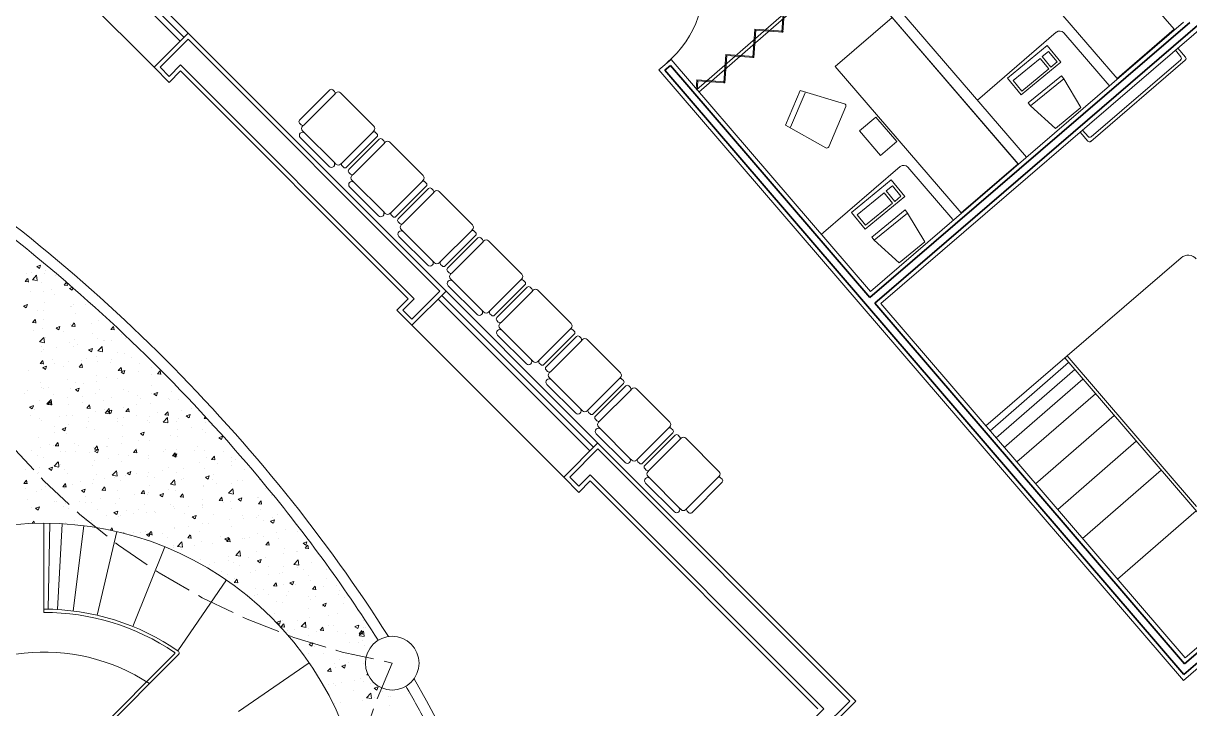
# Model space of a CAD drawing. Header units: millimetres. Extents: x 204 to 540, y 123 to 306.
# Drawn here: x 214.26 to 225.13, y 155.16 to 161.54 of the extents above; entities that cross this region are included whole.
import ezdxf

# ---------------------------------------------------------------- set-up
doc = ezdxf.new("R2010")
doc.units = ezdxf.units.MM
doc.header["$LTSCALE"] = 0.03
doc.linetypes.add('ACAD_ISO02W100', pattern=[15, 12, -3])
for name, color, linetype, lineweight in [('Banquetas', 253, 'Continuous', 0), ('butacas', 33, 'Continuous', 0), ('Detalles de pisos', 40, 'Continuous', 0), ('lockers', 253, 'Continuous', 0), ('Muebles', 200, 'Continuous', 0), ('mueblesmadera', 42, 'Continuous', 0), ('Muro carga', 150, 'Continuous', 35), ('Muros', 254, 'Continuous', 0), ('Proyeccion Trabes', 7, 'ACAD_ISO02W100', 0), ('Puertas', 22, 'Continuous', 0), ('Ventanas', 121, 'Continuous', 0), ('Áreas verdes', 72, 'Continuous', 0)]:
    doc.layers.add(name, color=color, linetype=linetype, lineweight=lineweight)

# ---------------------------------------------------------------- blocks, each defined once
blk = doc.blocks.new('A$C45897303')
for p, q in [((0.022, 0.445), (0.45, 0.398)), ((0, 0.02), (0, 0.425)), ((0.4, 0.048), (0.4, 0.398)), ((0.45, 0.048), (0.45, 0.398)), ((0.022, 0), (0.45, 0.048))]:
    blk.add_line(p, q)
for centre, start, end in [((0.02, 0.425), 83.6598, 180), ((0.02, 0.02), 180, 276.3402)]:
    blk.add_arc(centre, 0.02, start, end)
blk = doc.blocks.new('A$C43936B37')
at = {"layer": 'butacas'}
for p, q in [((0.09, 0.56), (0.53, 0.56)), ((0.74, 0.56), (1.18, 0.56)), ((1.39, 0.56), (1.83, 0.56)), ((2.04, 0.56), (2.48, 0.56)), ((2.69, 0.56), (3.13, 0.56)), ((3.34, 0.56), (3.78, 0.56)), ((3.99, 0.56), (4.43, 0.56)), ((4.64, 0.56), (5.08, 0.56)), ((0, 0.11), (0, 0.51)), ((0.02, 0.53), (0.04, 0.53)), ((0.06, 0.51), (0.06, 0.53)), ((0.06, 0.11), (0.06, 0.51)), ((0.56, 0.51), (0.56, 0.53)), ((0.56, 0.51), (0.56, 0.11)), ((0.58, 0.53), (0.6, 0.53)), ((0.62, 0.51), (0.62, 0.11)), ((0.65, 0.11), (0.65, 0.51)), ((0.67, 0.53), (0.69, 0.53)), ((0.71, 0.51), (0.71, 0.53)), ((0.71, 0.11), (0.71, 0.51)), ((1.21, 0.51), (1.21, 0.53)), ((1.21, 0.51), (1.21, 0.11)), ((1.23, 0.53), (1.25, 0.53)), ((1.27, 0.51), (1.27, 0.11)), ((1.3, 0.11), (1.3, 0.51)), ((1.32, 0.53), (1.34, 0.53)), ((1.36, 0.51), (1.36, 0.53)), ((1.36, 0.11), (1.36, 0.51)), ((1.86, 0.51), (1.86, 0.53)), ((1.86, 0.51), (1.86, 0.11)), ((1.88, 0.53), (1.9, 0.53)), ((1.92, 0.51), (1.92, 0.11)), ((1.95, 0.11), (1.95, 0.51)), ((1.97, 0.53), (1.99, 0.53)), ((2.01, 0.51), (2.01, 0.53)), ((2.01, 0.11), (2.01, 0.51)), ((2.51, 0.51), (2.51, 0.53)), ((2.51, 0.51), (2.51, 0.11)), ((2.53, 0.53), (2.55, 0.53)), ((2.57, 0.51), (2.57, 0.11)), ((2.6, 0.11), (2.6, 0.51)), ((2.62, 0.53), (2.64, 0.53)), ((2.66, 0.51), (2.66, 0.53)), ((2.66, 0.11), (2.66, 0.51)), ((3.16, 0.51), (3.16, 0.53)), ((3.16, 0.51), (3.16, 0.11)), ((3.18, 0.53), (3.2, 0.53)), ((3.22, 0.51), (3.22, 0.11)), ((3.25, 0.11), (3.25, 0.51)), ((3.27, 0.53), (3.29, 0.53)), ((3.31, 0.51), (3.31, 0.53)), ((3.31, 0.11), (3.31, 0.51)), ((3.81, 0.51), (3.81, 0.53)), ((3.81, 0.51), (3.81, 0.11)), ((3.83, 0.53), (3.85, 0.53)), ((3.87, 0.51), (3.87, 0.11)), ((3.9, 0.11), (3.9, 0.51)), ((3.92, 0.53), (3.94, 0.53)), ((3.96, 0.51), (3.96, 0.53)), ((3.96, 0.11), (3.96, 0.51)), ((4.46, 0.51), (4.46, 0.53)), ((4.46, 0.51), (4.46, 0.11)), ((4.48, 0.53), (4.5, 0.53)), ((4.52, 0.51), (4.52, 0.11)), ((4.55, 0.11), (4.55, 0.51)), ((4.57, 0.53), (4.59, 0.53)), ((4.61, 0.51), (4.61, 0.53)), ((4.61, 0.11), (4.61, 0.51)), ((5.11, 0.51), (5.11, 0.53)), ((5.11, 0.51), (5.11, 0.11)), ((5.13, 0.53), (5.15, 0.53)), ((5.17, 0.51), (5.17, 0.11)), ((0.06, 0.09), (0.06, 0.11)), ((0.56, 0.09), (0.56, 0.11)), ((0.71, 0.09), (0.71, 0.11)), ((1.21, 0.09), (1.21, 0.11)), ((1.36, 0.09), (1.36, 0.11)), ((1.86, 0.09), (1.86, 0.11)), ((2.01, 0.09), (2.01, 0.11)), ((2.51, 0.09), (2.51, 0.11)), ((2.66, 0.09), (2.66, 0.11)), ((3.16, 0.09), (3.16, 0.11)), ((3.31, 0.09), (3.31, 0.11)), ((3.81, 0.09), (3.81, 0.11)), ((3.96, 0.09), (3.96, 0.11)), ((4.46, 0.09), (4.46, 0.11)), ((4.61, 0.09), (4.61, 0.11)), ((5.11, 0.09), (5.11, 0.11)), ((0.02, 0.09), (0.04, 0.09)), ((0.09, 0.06), (0.12, 0.06)), ((0.09, 0.03), (0.09, 0.03)), ((0.5, 0.06), (0.12, 0.06)), ((0.5, 0.06), (0.53, 0.06)), ((0.53, 0.03), (0.53, 0.03)), ((0.58, 0.09), (0.6, 0.09)), ((0.67, 0.09), (0.69, 0.09)), ((0.74, 0.06), (0.77, 0.06)), ((0.74, 0.03), (0.74, 0.03)), ((1.15, 0.06), (0.77, 0.06)), ((1.15, 0.06), (1.18, 0.06)), ((1.18, 0.03), (1.18, 0.03)), ((1.23, 0.09), (1.25, 0.09)), ((1.32, 0.09), (1.34, 0.09)), ((1.39, 0.06), (1.42, 0.06)), ((1.39, 0.03), (1.39, 0.03)), ((1.8, 0.06), (1.42, 0.06)), ((1.8, 0.06), (1.83, 0.06)), ((1.83, 0.03), (1.83, 0.03)), ((1.88, 0.09), (1.9, 0.09)), ((1.97, 0.09), (1.99, 0.09)), ((2.04, 0.06), (2.07, 0.06)), ((2.04, 0.03), (2.04, 0.03)), ((2.45, 0.06), (2.07, 0.06)), ((2.45, 0.06), (2.48, 0.06)), ((2.48, 0.03), (2.48, 0.03)), ((2.53, 0.09), (2.55, 0.09)), ((2.62, 0.09), (2.64, 0.09)), ((2.69, 0.06), (2.72, 0.06)), ((2.69, 0.03), (2.69, 0.03)), ((3.1, 0.06), (2.72, 0.06)), ((3.1, 0.06), (3.13, 0.06)), ((3.13, 0.03), (3.13, 0.03)), ((3.18, 0.09), (3.2, 0.09)), ((3.27, 0.09), (3.29, 0.09)), ((3.34, 0.06), (3.37, 0.06)), ((3.34, 0.03), (3.34, 0.03)), ((3.75, 0.06), (3.37, 0.06)), ((3.75, 0.06), (3.78, 0.06)), ((3.78, 0.03), (3.78, 0.03)), ((3.83, 0.09), (3.85, 0.09)), ((3.92, 0.09), (3.94, 0.09)), ((3.99, 0.06), (4.02, 0.06)), ((3.99, 0.03), (3.99, 0.03)), ((4.4, 0.06), (4.02, 0.06)), ((4.4, 0.06), (4.43, 0.06)), ((4.43, 0.03), (4.43, 0.03)), ((4.48, 0.09), (4.5, 0.09)), ((4.57, 0.09), (4.59, 0.09)), ((4.64, 0.06), (4.67, 0.06)), ((4.64, 0.03), (4.64, 0.03)), ((5.05, 0.06), (4.67, 0.06)), ((5.05, 0.06), (5.08, 0.06)), ((5.08, 0.03), (5.08, 0.03)), ((5.13, 0.09), (5.15, 0.09)), ((0.5, 0), (0.12, 0)), ((1.15, 0), (0.77, 0)), ((1.8, 0), (1.42, 0)), ((2.45, 0), (2.07, 0)), ((3.1, 0), (2.72, 0)), ((3.75, 0), (3.37, 0)), ((4.4, 0), (4.02, 0)), ((5.05, 0), (4.67, 0))]:
    blk.add_line(p, q, dxfattribs=at)
for centre, radius, start, end in [((0.09, 0.53), 0.03, 90, 180), ((0.53, 0.53), 0.03, 0, 90), ((0.74, 0.53), 0.03, 90, 180), ((1.18, 0.53), 0.03, 0, 90), ((1.39, 0.53), 0.03, 90, 180), ((1.83, 0.53), 0.03, 0, 90), ((2.04, 0.53), 0.03, 90, 180), ((2.48, 0.53), 0.03, 0, 90), ((2.69, 0.53), 0.03, 90, 180), ((3.13, 0.53), 0.03, 0, 90), ((3.34, 0.53), 0.03, 90, 180), ((3.78, 0.53), 0.03, 0, 90), ((3.99, 0.53), 0.03, 90, 180), ((4.43, 0.53), 0.03, 0, 90), ((4.64, 0.53), 0.03, 90, 180), ((5.08, 0.53), 0.03, 0, 90), ((0.02, 0.51), 0.02, 90, 180), ((0.04, 0.51), 0.02, 0, 90), ((0.58, 0.51), 0.02, 90, 180), ((0.6, 0.51), 0.02, 360, 90), ((0.67, 0.51), 0.02, 90, 180), ((0.69, 0.51), 0.02, 0, 90), ((1.23, 0.51), 0.02, 90, 180), ((1.25, 0.51), 0.02, 360, 90), ((1.32, 0.51), 0.02, 90, 180), ((1.34, 0.51), 0.02, 0, 90), ((1.88, 0.51), 0.02, 90, 180), ((1.9, 0.51), 0.02, 360, 90), ((1.97, 0.51), 0.02, 90, 180), ((1.99, 0.51), 0.02, 0, 90), ((2.53, 0.51), 0.02, 90, 180), ((2.55, 0.51), 0.02, 360, 90), ((2.62, 0.51), 0.02, 90, 180), ((2.64, 0.51), 0.02, 0, 90), ((3.18, 0.51), 0.02, 90, 180), ((3.2, 0.51), 0.02, 360, 90), ((3.27, 0.51), 0.02, 90, 180), ((3.29, 0.51), 0.02, 0, 90), ((3.83, 0.51), 0.02, 90, 180), ((3.85, 0.51), 0.02, 360, 90), ((3.92, 0.51), 0.02, 90, 180), ((3.94, 0.51), 0.02, 0, 90), ((4.48, 0.51), 0.02, 90, 180), ((4.5, 0.51), 0.02, 360, 90), ((4.57, 0.51), 0.02, 90, 180), ((4.59, 0.51), 0.02, 0, 90), ((5.13, 0.51), 0.02, 90, 180), ((5.15, 0.51), 0.02, 360, 90), ((0.02, 0.11), 0.02, 180, 270), ((0.04, 0.11), 0.02, 270, 0), ((0.58, 0.11), 0.02, 180, 270), ((0.6, 0.11), 0.02, 270, 360), ((0.67, 0.11), 0.02, 180, 270), ((0.69, 0.11), 0.02, 270, 0), ((1.23, 0.11), 0.02, 180, 270), ((1.25, 0.11), 0.02, 270, 360), ((1.32, 0.11), 0.02, 180, 270), ((1.34, 0.11), 0.02, 270, 0), ((1.88, 0.11), 0.02, 180, 270), ((1.9, 0.11), 0.02, 270, 360), ((1.97, 0.11), 0.02, 180, 270), ((1.99, 0.11), 0.02, 270, 0), ((2.53, 0.11), 0.02, 180, 270), ((2.55, 0.11), 0.02, 270, 360), ((2.62, 0.11), 0.02, 180, 270), ((2.64, 0.11), 0.02, 270, 0), ((3.18, 0.11), 0.02, 180, 270), ((3.2, 0.11), 0.02, 270, 360), ((3.27, 0.11), 0.02, 180, 270), ((3.29, 0.11), 0.02, 270, 0), ((3.83, 0.11), 0.02, 180, 270), ((3.85, 0.11), 0.02, 270, 360), ((3.92, 0.11), 0.02, 180, 270), ((3.94, 0.11), 0.02, 270, 0), ((4.48, 0.11), 0.02, 180, 270), ((4.5, 0.11), 0.02, 270, 360), ((4.57, 0.11), 0.02, 180, 270), ((4.59, 0.11), 0.02, 270, 0), ((5.13, 0.11), 0.02, 180, 270), ((5.15, 0.11), 0.02, 270, 360), ((0.09, 0.09), 0.03, 180, 270), ((0.12, 0.03), 0.03, 90, 180), ((0.12, 0.03), 0.03, 180, 270), ((0.5, 0.03), 0.03, 360, 90), ((0.5, 0.03), 0.03, 270, 0), ((0.53, 0.09), 0.03, 270, 0), ((0.74, 0.09), 0.03, 180, 270), ((0.77, 0.03), 0.03, 90, 180), ((0.77, 0.03), 0.03, 180, 270), ((1.15, 0.03), 0.03, 360, 90), ((1.15, 0.03), 0.03, 270, 0), ((1.18, 0.09), 0.03, 270, 0), ((1.39, 0.09), 0.03, 180, 270), ((1.42, 0.03), 0.03, 90, 180), ((1.42, 0.03), 0.03, 180, 270), ((1.8, 0.03), 0.03, 360, 90), ((1.8, 0.03), 0.03, 270, 0), ((1.83, 0.09), 0.03, 270, 0), ((2.04, 0.09), 0.03, 180, 270), ((2.07, 0.03), 0.03, 90, 180), ((2.07, 0.03), 0.03, 180, 270), ((2.45, 0.03), 0.03, 360, 90), ((2.45, 0.03), 0.03, 270, 0), ((2.48, 0.09), 0.03, 270, 0), ((2.69, 0.09), 0.03, 180, 270), ((2.72, 0.03), 0.03, 90, 180), ((2.72, 0.03), 0.03, 180, 270), ((3.1, 0.03), 0.03, 360, 90), ((3.1, 0.03), 0.03, 270, 0), ((3.13, 0.09), 0.03, 270, 0), ((3.34, 0.09), 0.03, 180, 270), ((3.37, 0.03), 0.03, 90, 180), ((3.37, 0.03), 0.03, 180, 270), ((3.75, 0.03), 0.03, 360, 90), ((3.75, 0.03), 0.03, 270, 0), ((3.78, 0.09), 0.03, 270, 0), ((3.99, 0.09), 0.03, 180, 270), ((4.02, 0.03), 0.03, 90, 180), ((4.02, 0.03), 0.03, 180, 270), ((4.4, 0.03), 0.03, 360, 90), ((4.4, 0.03), 0.03, 270, 0), ((4.43, 0.09), 0.03, 270, 0), ((4.64, 0.09), 0.03, 180, 270), ((4.67, 0.03), 0.03, 90, 180), ((4.67, 0.03), 0.03, 180, 270), ((5.05, 0.03), 0.03, 360, 90), ((5.05, 0.03), 0.03, 270, 0), ((5.08, 0.09), 0.03, 270, 0)]:
    blk.add_arc(centre, radius, start, end, dxfattribs=at)
blk = doc.blocks.new('RECTANG')
for p, q in [((1, 1), (0, 1)), ((0, 1), (0, 0)), ((1, 0), (1, 1)), ((0, 0), (1, 0))]:
    blk.add_line(p, q)
blk = doc.blocks.new('KEYBOARD', base_point=(60, 294))
for p, xscale, yscale, zscale in [((60, 294), 19, 8, 19), ((61, 295), 13, 5, 13), ((75, 295), 3, 5, 3)]:
    blk.add_blockref('RECTANG', p, dxfattribs=dict(xscale=xscale, yscale=yscale, zscale=zscale))

msp = doc.modelspace()

# ---------------------------------------------------------------- linework, layer by layer
at = {"layer": 'Banquetas'}
for p, q in [((214.451, 156.055), (214.451, 156.885)), ((214.49, 156.085), (214.505, 156.885)), ((214.577, 156.082), (214.622, 156.881)), ((214.723, 156.069), (214.822, 156.862)), ((214.948, 156.028), (215.129, 156.808)), ((215.278, 155.924), (215.579, 156.665)), ((215.698, 155.698), (216.152, 156.357)), ((214.11, 154.11), (215.668, 155.668)), ((214.131, 154.088), (215.706, 155.664)), ((216.264, 155.132), (216.923, 155.586))]:
    msp.add_line(p, q, dxfattribs=at)
for centre, radius, start, end in [((214.451, 153.885), 2.2, 55.3056, 90), ((214.451, 153.885), 2.17, 55.942, 90), ((214.451, 153.885), 1.8, 56.862, 135), ((215.661, 155.675), 0.01, 315, 55.942), ((215.692, 155.678), 0.02, 315, 55.3056)]:
    msp.add_arc(centre, radius, start, end, dxfattribs=at)
at = {"layer": 'Detalles de pisos', "ltscale": 0.05}
for p, q in [((221.346, 161.723), (221.328, 161.46)), ((221.355, 161.713), (221.338, 161.46)), ((221.076, 161.488), (221.058, 161.225)), ((221.085, 161.477), (221.068, 161.224)), ((221.076, 161.488), (221.339, 161.47)), ((221.085, 161.477), (221.338, 161.46)), ((221.338, 161.46), (221.328, 161.46)), ((221.338, 161.46), (221.339, 161.47)), ((220.805, 161.252), (220.787, 160.989)), ((220.815, 161.241), (220.797, 160.988)), ((220.805, 161.252), (221.068, 161.234)), ((220.815, 161.241), (221.068, 161.224)), ((221.068, 161.224), (221.058, 161.225)), ((221.068, 161.224), (221.068, 161.234)), ((220.535, 161.016), (220.529, 160.928)), ((220.535, 161.016), (220.798, 160.998)), ((220.544, 161.005), (220.538, 160.917)), ((220.544, 161.005), (220.797, 160.988)), ((220.797, 160.988), (220.798, 160.998)), ((220.797, 160.988), (220.787, 160.989))]:
    msp.add_line(p, q, dxfattribs=at)
at = {"layer": 'Detalles de pisos'}
for start_param, end_param in [(4.287882, 5.136898), (3.200291, 4.225686)]:
    msp.add_ellipse((212.754, 155.582), major_axis=(-5.657, 5.657), ratio=0.5, start_param=start_param, end_param=end_param, dxfattribs=at)
for points, knots in [([(217.565, 155.795), (217.241, 156.307), (216.867, 156.817), (215.833, 158.053), (215.124, 158.756), (213.917, 159.748), (213.443, 160.092), (212.967, 160.393)], [4.2908125, 4.2908125, 4.2908125, 4.2908125, 4.5358288, 4.5358288, 4.9061931, 4.9061931, 5.1339677, 5.1339677, 5.1339677, 5.1339677]), ([(218.505, 150.184), (218.674, 150.405), (218.8, 150.666), (219.014, 151.478), (219.012, 152.1), (218.722, 153.481), (218.435, 154.238), (217.96, 155.128), (217.894, 155.248), (217.824, 155.367)], [3.207195, 3.207195, 3.207195, 3.207195, 3.424736, 3.424736, 3.7951, 3.7951, 4.165464, 4.165464, 4.222668, 4.222668, 4.222668, 4.222668])]:
    msp.add_open_spline(points, degree=3, knots=knots, dxfattribs=at)
at = {"layer": 'lockers'}
msp.add_arc((214.451, 153.885), 3, 225, 135, dxfattribs=at)
at = {"layer": 'Muebles', "ltscale": 0.05}
for p, q in [((224.984, 161.486), (223.81, 162.85)), ((224.454, 161.029), (223.279, 162.393)), ((222.356, 161.597), (221.826, 161.14)), ((223.53, 160.233), (222.356, 161.597)), ((224.984, 161.486), (224.454, 161.029)), ((223, 159.776), (221.826, 161.14)), ((222.053, 160.539), (222.205, 160.669)), ((222.4, 160.442), (222.205, 160.669)), ((222.249, 160.311), (222.053, 160.539)), ((222.249, 160.311), (222.4, 160.442)), ((223.53, 160.233), (223, 159.776)), ((223.987, 158.445), (225.05, 159.358))]:
    msp.add_line(p, q, dxfattribs=at)
at = {"layer": 'Muebles', "linetype": 'ByBlock', "ltscale": 0.03}
for p, q in [((223.933, 161.054), (223.623, 160.8)), ((223.646, 160.772), (223.955, 161.026)), ((223.955, 161.026), (223.933, 161.054)), ((224.116, 160.759), (223.955, 161.026)), ((223.623, 160.8), (223.646, 160.772)), ((223.646, 160.772), (223.878, 160.563)), ((223.878, 160.563), (224.116, 160.759)), ((222.477, 159.803), (222.168, 159.549)), ((222.5, 159.775), (222.477, 159.803)), ((222.19, 159.521), (222.5, 159.775)), ((222.661, 159.508), (222.5, 159.775)), ((222.168, 159.549), (222.19, 159.521)), ((222.19, 159.521), (222.422, 159.312)), ((222.422, 159.312), (222.661, 159.508))]:
    msp.add_line(p, q, dxfattribs=at)
at = {"layer": 'Muebles', "ltscale": 0.05}
msp.add_arc((225.115, 159.282), 0.1, 40.6422, 130.6422, dxfattribs=at)
at = {"layer": 'mueblesmadera', "ltscale": 0.05}
for p, q in [((223.608, 160.296), (221.975, 162.193)), ((223.532, 160.231), (221.899, 162.127)), ((223.269, 157.747), (224.001, 158.383)), ((223.326, 157.68), (224.058, 158.316)), ((223.401, 157.592), (224.133, 158.228)), ((223.519, 157.456), (224.251, 158.092)), ((223.692, 157.253), (224.424, 157.89)), ((223.899, 157.013), (224.631, 157.649)), ((224.131, 156.744), (224.863, 157.38)), ((225.189, 157), (224.457, 156.364))]:
    msp.add_line(p, q, dxfattribs=at)
at = {"layer": 'mueblesmadera'}
for p, q in [((223.886, 161.458), (223.151, 160.826)), ((224.378, 160.964), (223.957, 161.453)), ((225.048, 161.23), (224.996, 161.291)), ((225.09, 161.227), (225.018, 161.31)), ((224.208, 160.442), (225.088, 161.199)), ((224.211, 160.485), (225.046, 161.202)), ((224.18, 160.445), (224.108, 160.528)), ((224.183, 160.487), (224.131, 160.548)), ((222.431, 160.207), (221.696, 159.575)), ((222.922, 159.713), (222.502, 160.202)), ((223.228, 157.793), (223.987, 158.445)), ((225.822, 156.265), (223.964, 158.426)), ((225.193, 157.042), (223.987, 158.445))]:
    msp.add_line(p, q, dxfattribs=at)
for centre, radius, start, end in [((223.919, 161.42), 0.05, 40.7257, 130.684), ((225.032, 161.217), 0.02, 310.684, 40.684), ((225.075, 161.214), 0.02, 310.684, 40.684), ((224.198, 160.5), 0.02, 220.684, 310.684), ((224.195, 160.458), 0.02, 220.684, 310.684), ((222.464, 160.169), 0.05, 40.7257, 130.684)]:
    msp.add_arc(centre, radius, start, end, dxfattribs=at)
at = {"layer": 'Muro carga'}
for p, q in [((222.194, 158.935), (228.207, 164.105)), ((222.148, 158.988), (225.129, 161.55)), ((215.533, 161.133), (215.795, 161.395)), ((215.795, 161.395), (218.142, 159.047)), ((215.533, 161.133), (215.618, 161.048)), ((215.618, 161.048), (215.724, 161.154)), ((215.724, 161.154), (217.902, 158.977)), ((220.237, 161.104), (220.29, 161.149)), ((225.074, 155.477), (220.237, 161.104)), ((222.148, 158.988), (220.29, 161.149)), ((225.082, 155.576), (231.148, 160.791)), ((225.074, 155.477), (231.141, 160.692)), ((217.881, 158.786), (218.142, 159.047)), ((217.796, 158.871), (217.902, 158.977)), ((225.082, 155.576), (222.194, 158.935)), ((217.796, 158.871), (217.881, 158.786)), ((219.352, 157.315), (219.613, 157.577)), ((219.613, 157.577), (221.961, 155.229)), ((219.352, 157.315), (219.436, 157.23)), ((219.436, 157.23), (219.542, 157.336)), ((219.542, 157.336), (221.72, 155.158)), ((221.699, 154.967), (221.961, 155.229)), ((221.614, 155.052), (221.72, 155.158))]:
    msp.add_line(p, q, dxfattribs=at)
at = {"layer": 'Muros'}
for p, q in [((205.648, 171.598), (222.017, 155.229)), ((222.25, 158.931), (228.203, 164.048)), ((223.429, 163.446), (220.534, 160.922)), ((223.448, 163.423), (220.553, 160.899)), ((214.062, 162.547), (215.477, 161.133)), ((222.153, 159.045), (225.072, 161.554)), ((215.477, 161.133), (215.795, 161.451)), ((215.477, 161.133), (215.618, 160.992)), ((220.181, 161.108), (220.295, 161.206)), ((225.07, 155.421), (220.181, 161.108)), ((222.153, 159.045), (220.295, 161.206)), ((215.618, 160.992), (215.724, 161.098)), ((215.724, 161.098), (217.845, 158.977)), ((225.086, 155.632), (231.153, 160.847)), ((225.07, 155.421), (231.137, 160.636)), ((217.881, 158.729), (218.199, 159.047)), ((217.739, 158.871), (217.845, 158.977)), ((225.086, 155.632), (222.25, 158.931)), ((217.739, 158.871), (217.881, 158.729)), ((217.881, 158.729), (219.295, 157.315)), ((219.295, 157.315), (219.613, 157.633)), ((219.295, 157.315), (219.436, 157.173)), ((219.436, 157.173), (219.542, 157.28)), ((219.542, 157.28), (221.664, 155.158)), ((221.699, 154.911), (222.017, 155.229))]:
    msp.add_line(p, q, dxfattribs=at)
msp.add_circle((217.697, 155.582), 0.25, dxfattribs=at)
at = {"layer": 'Proyeccion Trabes'}
for centre, radius, start, end in [((218.78, 161.609), 6.123, 190.193, 259.8074), ((222.525, 153.308), 5.336, 154.7777, 218.3646)]:
    msp.add_arc(centre, radius, start, end, dxfattribs=at)
at = {"layer": 'Puertas'}
msp.add_arc((219.605, 161.932), 1, 310.684, 10.684, dxfattribs=at)
at = {"layer": 'Ventanas'}
for p, q in [((215.721, 161.377), (214.306, 162.791)), ((215.756, 161.413), (214.342, 162.827)), ((219.539, 157.559), (218.125, 158.973)), ((219.574, 157.594), (218.16, 159.008))]:
    msp.add_line(p, q, dxfattribs=at)
at = {"layer": 'Áreas verdes'}
for p, q in [((214.384, 159.277), (214.42, 159.29)), ((214.385, 159.276), (214.41, 159.259)), ((214.41, 159.259), (214.42, 159.29)), ((214.275, 159.136), (214.299, 159.165)), ((214.286, 159.208), (214.286, 159.208)), ((214.306, 159.132), (214.3, 159.164)), ((214.337, 159.224), (214.337, 159.224)), ((214.343, 159.154), (214.382, 159.195)), ((214.343, 159.153), (214.388, 159.146)), ((214.388, 159.147), (214.382, 159.195)), ((214.456, 159.209), (214.456, 159.209)), ((214.464, 159.241), (214.464, 159.241)), ((214.558, 159.197), (214.558, 159.197)), ((214.275, 159.136), (214.305, 159.133)), ((214.33, 159.04), (214.33, 159.04)), ((214.394, 159.14), (214.394, 159.14)), ((214.428, 159.126), (214.428, 159.126)), ((214.45, 159.04), (214.45, 159.04)), ((214.523, 159.066), (214.523, 159.066)), ((214.639, 159.104), (214.661, 159.131)), ((214.639, 159.104), (214.669, 159.101)), ((214.67, 159.1), (214.665, 159.127)), ((214.688, 159.072), (214.716, 159.083)), ((214.688, 159.072), (214.713, 159.055)), ((214.706, 159.073), (214.706, 159.073)), ((214.713, 159.055), (214.721, 159.079)), ((214.457, 158.938), (214.457, 158.938)), ((214.55, 159.015), (214.55, 159.015)), ((214.728, 158.927), (214.728, 158.927)), ((214.837, 158.924), (214.837, 158.924)), ((214.261, 158.908), (214.296, 158.922)), ((214.261, 158.908), (214.286, 158.891)), ((214.286, 158.891), (214.297, 158.922)), ((214.389, 158.865), (214.389, 158.865)), ((214.443, 158.871), (214.443, 158.871)), ((214.7, 158.904), (214.7, 158.904)), ((214.71, 158.907), (214.71, 158.907)), ((214.744, 158.837), (214.744, 158.837)), ((214.345, 158.754), (214.37, 158.783)), ((214.345, 158.754), (214.375, 158.751)), ((214.376, 158.75), (214.371, 158.782)), ((214.447, 158.786), (214.447, 158.786)), ((214.564, 158.704), (214.6, 158.717)), ((214.576, 158.707), (214.576, 158.707)), ((214.59, 158.686), (214.6, 158.717)), ((214.694, 158.735), (214.694, 158.735)), ((214.703, 158.724), (214.703, 158.724)), ((214.709, 158.722), (214.74, 158.719)), ((214.71, 158.722), (214.734, 158.751)), ((214.741, 158.718), (214.735, 158.75)), ((214.896, 158.749), (214.896, 158.749)), ((214.958, 158.773), (214.958, 158.773)), ((215.074, 158.69), (215.098, 158.719)), ((215.105, 158.686), (215.099, 158.718)), ((214.358, 158.679), (214.358, 158.679)), ((214.41, 158.575), (214.45, 158.616)), ((214.437, 158.702), (214.437, 158.702)), ((214.455, 158.568), (214.45, 158.616)), ((214.465, 158.611), (214.465, 158.611)), ((214.564, 158.703), (214.59, 158.686)), ((214.629, 158.667), (214.629, 158.667)), ((214.736, 158.599), (214.736, 158.599)), ((214.9, 158.656), (214.9, 158.656)), ((214.951, 158.604), (214.951, 158.604)), ((215.074, 158.69), (215.104, 158.687)), ((215.171, 158.644), (215.171, 158.644)), ((215.21, 158.608), (215.21, 158.608)), ((214.411, 158.574), (214.456, 158.567)), ((214.431, 158.533), (214.431, 158.533)), ((214.443, 158.507), (214.443, 158.507)), ((214.57, 158.524), (214.57, 158.524)), ((214.688, 158.566), (214.688, 158.566)), ((214.723, 158.534), (214.723, 158.534)), ((214.762, 158.549), (214.762, 158.549)), ((214.867, 158.499), (214.903, 158.513)), ((214.867, 158.499), (214.893, 158.482)), ((214.893, 158.482), (214.903, 158.513)), ((214.952, 158.491), (214.992, 158.532)), ((214.953, 158.49), (214.998, 158.483)), ((214.998, 158.484), (214.992, 158.532)), ((215.007, 158.588), (215.007, 158.588)), ((215.019, 158.585), (215.019, 158.585)), ((215.083, 158.591), (215.083, 158.591)), ((214.416, 158.372), (214.44, 158.401)), ((214.427, 158.483), (214.427, 158.483)), ((214.447, 158.368), (214.441, 158.399)), ((214.528, 158.409), (214.528, 158.409)), ((214.681, 158.396), (214.681, 158.396)), ((214.799, 158.398), (214.799, 158.398)), ((214.844, 158.423), (214.844, 158.423)), ((214.945, 158.435), (214.945, 158.435)), ((214.949, 158.391), (214.949, 158.391)), ((215.07, 158.386), (215.07, 158.386)), ((215.077, 158.407), (215.077, 158.407)), ((215.141, 158.473), (215.141, 158.473)), ((215.206, 158.47), (215.206, 158.47)), ((215.269, 158.433), (215.269, 158.433)), ((214.309, 158.306), (214.309, 158.306)), ((214.416, 158.372), (214.446, 158.369)), ((214.425, 158.364), (214.425, 158.364)), ((214.436, 158.323), (214.436, 158.323)), ((214.44, 158.335), (214.476, 158.349)), ((214.441, 158.335), (214.466, 158.318)), ((214.466, 158.318), (214.476, 158.349)), ((214.548, 158.372), (214.548, 158.372)), ((214.629, 158.348), (214.629, 158.348)), ((214.78, 158.34), (214.805, 158.369)), ((214.78, 158.34), (214.81, 158.337)), ((214.811, 158.336), (214.805, 158.368)), ((215.144, 158.308), (215.169, 158.337)), ((215.144, 158.308), (215.175, 158.305)), ((215.176, 158.304), (215.17, 158.336)), ((215.171, 158.295), (215.206, 158.308)), ((215.171, 158.294), (215.196, 158.277)), ((215.196, 158.277), (215.206, 158.308)), ((215.2, 158.301), (215.2, 158.301)), ((215.335, 158.296), (215.335, 158.296)), ((215.341, 158.375), (215.341, 158.375)), ((215.456, 158.334), (215.456, 158.334)), ((215.456, 158.275), (215.456, 158.275)), ((215.509, 158.276), (215.533, 158.305)), ((215.509, 158.276), (215.539, 158.273)), ((215.54, 158.272), (215.534, 158.304)), ((214.419, 158.195), (214.419, 158.195)), ((214.675, 158.227), (214.675, 158.227)), ((214.742, 158.194), (214.742, 158.194)), ((214.816, 158.19), (214.816, 158.19)), ((214.939, 158.265), (214.939, 158.265)), ((214.943, 158.207), (214.943, 158.207)), ((215.038, 158.245), (215.038, 158.245)), ((215.135, 158.232), (215.135, 158.232)), ((215.45, 158.165), (215.45, 158.165)), ((214.265, 158.093), (214.265, 158.093)), ((214.302, 158.123), (214.302, 158.123)), ((214.429, 158.15), (214.429, 158.15)), ((214.446, 158.143), (214.446, 158.143)), ((214.495, 158.148), (214.495, 158.148)), ((214.536, 158.081), (214.536, 158.081)), ((214.669, 158.058), (214.669, 158.058)), ((214.7, 158.138), (214.7, 158.138)), ((214.744, 158.131), (214.779, 158.144)), ((214.744, 158.13), (214.769, 158.113)), ((214.769, 158.113), (214.78, 158.144)), ((214.807, 158.07), (214.807, 158.07)), ((214.933, 158.096), (214.933, 158.096)), ((214.971, 158.127), (214.971, 158.127)), ((215.078, 158.058), (215.078, 158.058)), ((215.194, 158.132), (215.194, 158.132)), ((215.242, 158.115), (215.242, 158.115)), ((215.322, 158.074), (215.322, 158.074)), ((215.45, 158.091), (215.45, 158.091)), ((215.474, 158.09), (215.509, 158.104)), ((215.474, 158.09), (215.499, 158.073)), ((215.499, 158.073), (215.51, 158.103)), ((215.514, 158.104), (215.514, 158.104)), ((215.642, 158.116), (215.642, 158.116)), ((214.317, 157.967), (214.352, 157.981)), ((214.317, 157.967), (214.342, 157.95)), ((214.342, 157.95), (214.353, 157.98)), ((214.361, 157.948), (214.361, 157.948)), ((214.412, 158.026), (214.412, 158.026)), ((214.478, 157.996), (214.517, 158.037)), ((214.478, 157.995), (214.523, 157.988)), ((214.486, 157.99), (214.511, 158.019)), ((214.486, 157.99), (214.516, 157.987)), ((214.517, 157.985), (214.512, 158.017)), ((214.523, 157.989), (214.517, 158.037)), ((214.682, 157.99), (214.682, 157.99)), ((214.809, 158.007), (214.809, 158.007)), ((214.85, 157.958), (214.881, 157.955)), ((214.851, 157.958), (214.875, 157.987)), ((214.882, 157.954), (214.876, 157.985)), ((215.002, 158.032), (215.002, 158.032)), ((215.02, 157.912), (215.059, 157.953)), ((215.065, 157.905), (215.059, 157.953)), ((215.188, 157.963), (215.188, 157.963)), ((215.215, 157.926), (215.239, 157.955)), ((215.246, 157.922), (215.24, 157.954)), ((215.314, 157.993), (215.314, 157.993)), ((215.349, 158.047), (215.349, 158.047)), ((215.444, 157.996), (215.444, 157.996)), ((215.61, 158.043), (215.61, 158.043)), ((215.621, 158.035), (215.621, 158.035)), ((215.708, 158.034), (215.708, 158.034)), ((215.829, 157.958), (215.829, 157.958)), ((214.328, 157.891), (214.328, 157.891)), ((214.406, 157.857), (214.406, 157.857)), ((214.425, 157.84), (214.425, 157.84)), ((214.599, 157.88), (214.599, 157.88)), ((214.663, 157.889), (214.663, 157.889)), ((214.721, 157.891), (214.721, 157.891)), ((214.87, 157.868), (214.87, 157.868)), ((214.927, 157.927), (214.927, 157.927)), ((215.018, 157.942), (215.018, 157.942)), ((215.02, 157.911), (215.065, 157.904)), ((215.047, 157.926), (215.083, 157.94)), ((215.047, 157.926), (215.072, 157.909)), ((215.073, 157.909), (215.083, 157.94)), ((215.141, 157.857), (215.141, 157.857)), ((215.189, 157.874), (215.189, 157.874)), ((215.215, 157.926), (215.245, 157.923)), ((215.316, 157.891), (215.316, 157.891)), ((215.412, 157.845), (215.412, 157.845)), ((215.436, 157.881), (215.436, 157.881)), ((215.508, 157.916), (215.508, 157.916)), ((215.562, 157.828), (215.601, 157.869)), ((215.579, 157.894), (215.604, 157.923)), ((215.579, 157.894), (215.609, 157.891)), ((215.607, 157.821), (215.601, 157.869)), ((215.611, 157.89), (215.605, 157.922)), ((215.702, 157.864), (215.702, 157.864)), ((215.732, 157.932), (215.732, 157.932)), ((215.777, 157.886), (215.813, 157.899)), ((215.777, 157.885), (215.802, 157.868)), ((215.803, 157.868), (215.813, 157.899)), ((215.943, 157.862), (215.973, 157.859)), ((215.944, 157.862), (215.956, 157.877)), ((214.547, 157.728), (214.547, 157.728)), ((214.548, 157.79), (214.548, 157.79)), ((214.62, 157.762), (214.656, 157.776)), ((214.62, 157.762), (214.646, 157.745)), ((214.646, 157.745), (214.656, 157.776)), ((214.676, 157.806), (214.676, 157.806)), ((214.843, 157.779), (214.843, 157.779)), ((214.868, 157.832), (214.868, 157.832)), ((214.921, 157.758), (214.921, 157.758)), ((215.139, 157.83), (215.139, 157.83)), ((215.181, 157.794), (215.181, 157.794)), ((215.35, 157.722), (215.386, 157.735)), ((215.376, 157.704), (215.386, 157.735)), ((215.438, 157.826), (215.438, 157.826)), ((215.562, 157.827), (215.607, 157.82)), ((215.684, 157.834), (215.684, 157.834)), ((215.696, 157.758), (215.696, 157.758)), ((215.823, 157.775), (215.823, 157.775)), ((215.926, 157.754), (215.926, 157.754)), ((215.955, 157.823), (215.955, 157.823)), ((215.956, 157.731), (215.956, 157.731)), ((216.015, 157.8), (216.015, 157.8)), ((214.4, 157.688), (214.4, 157.688)), ((214.5, 157.62), (214.5, 157.62)), ((214.557, 157.608), (214.581, 157.637)), ((214.588, 157.603), (214.582, 157.635)), ((214.657, 157.72), (214.657, 157.72)), ((214.734, 157.631), (214.734, 157.631)), ((215.055, 157.674), (215.055, 157.674)), ((215.175, 157.625), (215.175, 157.625)), ((215.182, 157.69), (215.182, 157.69)), ((215.333, 157.652), (215.333, 157.652)), ((215.35, 157.721), (215.376, 157.704)), ((215.375, 157.716), (215.375, 157.716)), ((215.432, 157.657), (215.432, 157.657)), ((215.63, 157.703), (215.63, 157.703)), ((215.696, 157.695), (215.696, 157.695)), ((216.08, 157.681), (216.116, 157.695)), ((216.08, 157.681), (216.106, 157.664)), ((216.106, 157.664), (216.116, 157.694)), ((214.336, 157.563), (214.336, 157.563)), ((214.394, 157.518), (214.394, 157.518)), ((214.415, 157.589), (214.415, 157.589)), ((214.542, 157.606), (214.542, 157.606)), ((214.556, 157.607), (214.587, 157.605)), ((214.607, 157.552), (214.607, 157.552)), ((214.651, 157.551), (214.651, 157.551)), ((214.741, 157.551), (214.741, 157.551)), ((214.771, 157.609), (214.771, 157.609)), ((214.878, 157.541), (214.878, 157.541)), ((214.914, 157.589), (214.914, 157.589)), ((214.921, 157.576), (214.946, 157.605)), ((214.921, 157.576), (214.951, 157.573)), ((214.923, 157.558), (214.959, 157.572)), ((214.923, 157.558), (214.949, 157.54)), ((214.952, 157.572), (214.946, 157.603)), ((214.949, 157.541), (214.959, 157.571)), ((215.037, 157.601), (215.037, 157.601)), ((215.042, 157.597), (215.042, 157.597)), ((215.149, 157.529), (215.149, 157.529)), ((215.241, 157.515), (215.241, 157.515)), ((215.285, 157.544), (215.31, 157.573)), ((215.285, 157.544), (215.316, 157.541)), ((215.317, 157.54), (215.311, 157.571)), ((215.314, 157.586), (215.314, 157.586)), ((215.421, 157.518), (215.421, 157.518)), ((215.562, 157.558), (215.562, 157.558)), ((215.585, 157.574), (215.585, 157.574)), ((215.65, 157.512), (215.674, 157.541)), ((215.65, 157.512), (215.68, 157.509)), ((215.653, 157.517), (215.689, 157.531)), ((215.654, 157.517), (215.679, 157.5)), ((215.681, 157.508), (215.675, 157.54)), ((215.679, 157.5), (215.689, 157.531)), ((215.689, 157.574), (215.689, 157.574)), ((215.689, 157.526), (215.689, 157.526)), ((215.856, 157.563), (215.856, 157.563)), ((215.882, 157.6), (215.882, 157.6)), ((215.95, 157.562), (215.95, 157.562)), ((216.127, 157.552), (216.127, 157.552)), ((216.207, 157.595), (216.207, 157.595)), ((214.408, 157.406), (214.408, 157.406)), ((214.444, 157.5), (214.444, 157.5)), ((214.497, 157.394), (214.532, 157.408)), ((214.522, 157.377), (214.532, 157.407)), ((214.545, 157.417), (214.584, 157.458)), ((214.545, 157.416), (214.59, 157.409)), ((214.59, 157.41), (214.585, 157.458)), ((214.601, 157.431), (214.601, 157.431)), ((214.908, 157.42), (214.908, 157.42)), ((214.922, 157.473), (214.922, 157.473)), ((215.049, 157.49), (215.049, 157.49)), ((215.169, 157.456), (215.169, 157.456)), ((215.426, 157.488), (215.426, 157.488)), ((215.692, 157.506), (215.692, 157.506)), ((215.905, 157.451), (215.905, 157.451)), ((215.963, 157.495), (215.963, 157.495)), ((216.014, 157.48), (216.039, 157.509)), ((216.014, 157.48), (216.044, 157.477)), ((216.045, 157.476), (216.04, 157.508)), ((216.069, 157.441), (216.069, 157.441)), ((216.196, 157.458), (216.196, 157.458)), ((216.201, 157.502), (216.201, 157.502)), ((216.201, 157.425), (216.201, 157.425)), ((216.234, 157.483), (216.234, 157.483)), ((214.281, 157.389), (214.281, 157.389)), ((214.388, 157.349), (214.388, 157.349)), ((214.399, 157.362), (214.399, 157.362)), ((214.497, 157.394), (214.522, 157.377)), ((214.644, 157.382), (214.644, 157.382)), ((214.67, 157.351), (214.67, 157.351)), ((214.941, 157.339), (214.941, 157.339)), ((215.016, 157.298), (215.016, 157.298)), ((215.087, 157.333), (215.127, 157.374)), ((215.087, 157.332), (215.133, 157.325)), ((215.107, 157.315), (215.107, 157.315)), ((215.132, 157.326), (215.127, 157.374)), ((215.212, 157.328), (215.212, 157.328)), ((215.227, 157.353), (215.262, 157.367)), ((215.227, 157.353), (215.252, 157.336)), ((215.252, 157.336), (215.262, 157.367)), ((215.312, 157.349), (215.312, 157.349)), ((215.419, 157.319), (215.419, 157.319)), ((215.428, 157.357), (215.428, 157.357)), ((215.484, 157.316), (215.484, 157.316)), ((215.555, 157.374), (215.555, 157.374)), ((215.609, 157.4), (215.609, 157.4)), ((215.683, 157.357), (215.683, 157.357)), ((215.748, 157.399), (215.748, 157.399)), ((215.755, 157.305), (215.755, 157.305)), ((215.944, 157.393), (215.944, 157.393)), ((215.957, 157.313), (215.992, 157.326)), ((215.957, 157.312), (215.982, 157.295)), ((215.982, 157.295), (215.992, 157.326)), ((216.027, 157.339), (216.027, 157.339)), ((216.323, 157.39), (216.323, 157.39)), ((216.458, 157.294), (216.458, 157.294)), ((214.263, 157.257), (214.287, 157.286)), ((214.263, 157.257), (214.293, 157.255)), ((214.275, 157.205), (214.275, 157.205)), ((214.294, 157.253), (214.288, 157.285)), ((214.424, 157.197), (214.424, 157.197)), ((214.467, 157.231), (214.467, 157.231)), ((214.627, 157.225), (214.652, 157.255)), ((214.627, 157.225), (214.657, 157.223)), ((214.638, 157.213), (214.638, 157.213)), ((214.658, 157.221), (214.653, 157.253)), ((214.72, 157.248), (214.72, 157.248)), ((214.788, 157.273), (214.788, 157.273)), ((214.8, 157.19), (214.835, 157.203)), ((214.8, 157.189), (214.825, 157.172)), ((214.825, 157.172), (214.836, 157.203)), ((214.902, 157.251), (214.902, 157.251)), ((214.915, 157.29), (214.915, 157.29)), ((214.991, 157.193), (215.022, 157.191)), ((214.992, 157.194), (215.016, 157.223)), ((215.023, 157.189), (215.017, 157.221)), ((215.138, 157.187), (215.138, 157.187)), ((215.163, 157.287), (215.163, 157.287)), ((215.356, 157.162), (215.38, 157.191)), ((215.387, 157.158), (215.381, 157.189)), ((215.434, 157.238), (215.434, 157.238)), ((215.614, 157.199), (215.614, 157.199)), ((215.629, 157.249), (215.669, 157.29)), ((215.63, 157.248), (215.675, 157.241)), ((215.674, 157.242), (215.669, 157.29)), ((215.677, 157.188), (215.677, 157.188)), ((215.73, 157.289), (215.73, 157.289)), ((215.935, 157.241), (215.935, 157.241)), ((215.938, 157.224), (215.938, 157.224)), ((216.026, 157.293), (216.026, 157.293)), ((216.062, 157.258), (216.062, 157.258)), ((216.171, 157.165), (216.211, 157.206)), ((216.195, 157.256), (216.195, 157.256)), ((216.217, 157.158), (216.211, 157.206)), ((216.255, 157.283), (216.255, 157.283)), ((216.297, 157.282), (216.297, 157.282)), ((216.517, 157.212), (216.517, 157.212)), ((214.3, 157.102), (214.3, 157.102)), ((214.382, 157.18), (214.382, 157.18)), ((214.545, 157.085), (214.545, 157.085)), ((214.571, 157.091), (214.571, 157.091)), ((214.781, 157.089), (214.781, 157.089)), ((214.841, 157.136), (214.841, 157.136)), ((214.842, 157.08), (214.842, 157.08)), ((214.896, 157.082), (214.896, 157.082)), ((214.974, 157.115), (214.974, 157.115)), ((215.157, 157.117), (215.157, 157.117)), ((215.295, 157.157), (215.295, 157.157)), ((215.356, 157.162), (215.386, 157.159)), ((215.413, 157.15), (215.413, 157.15)), ((215.422, 157.174), (215.422, 157.174)), ((215.53, 157.149), (215.565, 157.162)), ((215.53, 157.148), (215.555, 157.131)), ((215.555, 157.132), (215.566, 157.162)), ((215.72, 157.13), (215.745, 157.159)), ((215.72, 157.13), (215.75, 157.127)), ((215.752, 157.126), (215.746, 157.157)), ((215.924, 157.111), (215.924, 157.111)), ((216.084, 157.098), (216.115, 157.095)), ((216.085, 157.098), (216.109, 157.127)), ((216.116, 157.094), (216.11, 157.126)), ((216.121, 157.083), (216.121, 157.083)), ((216.172, 157.164), (216.217, 157.157)), ((216.188, 157.087), (216.188, 157.087)), ((216.221, 157.162), (216.221, 157.162)), ((216.26, 157.108), (216.295, 157.122)), ((216.26, 157.108), (216.285, 157.091)), ((216.285, 157.091), (216.296, 157.122)), ((216.442, 157.125), (216.442, 157.125)), ((216.449, 157.066), (216.474, 157.095)), ((216.452, 157.125), (216.452, 157.125)), ((216.48, 157.062), (216.474, 157.094)), ((216.569, 157.142), (216.569, 157.142)), ((214.333, 157.03), (214.333, 157.03)), ((214.373, 157.026), (214.408, 157.039)), ((214.373, 157.025), (214.398, 157.008)), ((214.375, 157.011), (214.375, 157.011)), ((214.398, 157.008), (214.409, 157.039)), ((214.407, 157.034), (214.407, 157.034)), ((214.632, 157.044), (214.632, 157.044)), ((214.654, 157.072), (214.654, 157.072)), ((214.678, 157.023), (214.678, 157.023)), ((214.949, 157.011), (214.949, 157.011)), ((215.103, 156.985), (215.139, 156.999)), ((215.103, 156.985), (215.128, 156.968)), ((215.114, 157.068), (215.114, 157.068)), ((215.129, 156.968), (215.139, 156.998)), ((215.221, 157), (215.221, 157)), ((215.288, 156.973), (215.288, 156.973)), ((215.332, 157.009), (215.332, 157.009)), ((215.385, 157.057), (215.385, 157.057)), ((215.407, 156.981), (215.407, 156.981)), ((215.481, 156.999), (215.481, 156.999)), ((215.492, 156.988), (215.492, 156.988)), ((215.628, 157.06), (215.628, 157.06)), ((215.656, 157.045), (215.656, 157.045)), ((215.671, 157.019), (215.671, 157.019)), ((215.763, 156.977), (215.763, 156.977)), ((215.801, 157.041), (215.801, 157.041)), ((215.927, 157.034), (215.927, 157.034)), ((215.929, 157.057), (215.929, 157.057)), ((215.932, 157.055), (215.932, 157.055)), ((216.198, 157.022), (216.198, 157.022)), ((216.449, 157.066), (216.479, 157.063)), ((216.469, 157.011), (216.469, 157.011)), ((216.707, 156.992), (216.707, 156.992)), ((214.34, 156.883), (214.358, 156.904)), ((214.362, 156.884), (214.359, 156.903)), ((214.648, 156.889), (214.648, 156.889)), ((214.651, 156.879), (214.652, 156.88)), ((214.652, 156.879), (214.652, 156.879)), ((214.739, 156.907), (214.739, 156.907)), ((214.84, 156.914), (214.84, 156.914)), ((214.89, 156.913), (214.89, 156.913)), ((215.036, 156.958), (215.036, 156.958)), ((215.15, 156.948), (215.15, 156.948)), ((215.161, 156.956), (215.161, 156.956)), ((215.833, 156.944), (215.869, 156.958)), ((215.833, 156.944), (215.858, 156.927)), ((215.859, 156.927), (215.869, 156.958)), ((215.926, 156.886), (215.926, 156.886)), ((215.987, 156.882), (215.987, 156.882)), ((216.034, 156.965), (216.034, 156.965)), ((216.182, 156.918), (216.182, 156.918)), ((216.2, 156.859), (216.2, 156.859)), ((216.305, 156.954), (216.305, 156.954)), ((216.308, 156.925), (216.308, 156.925)), ((216.435, 156.941), (216.435, 156.941)), ((216.446, 156.956), (216.446, 156.956)), ((216.496, 156.909), (216.496, 156.909)), ((216.563, 156.904), (216.599, 156.917)), ((216.563, 156.903), (216.588, 156.886)), ((216.577, 156.943), (216.577, 156.943)), ((216.589, 156.886), (216.599, 156.917)), ((216.628, 156.967), (216.628, 156.967)), ((215.07, 156.821), (215.087, 156.841)), ((215.092, 156.816), (215.087, 156.839)), ((215.191, 156.793), (215.194, 156.795)), ((215.194, 156.792), (215.194, 156.795)), ((215.284, 156.798), (215.284, 156.798)), ((215.347, 156.798), (215.347, 156.798)), ((215.401, 156.812), (215.401, 156.812)), ((215.406, 156.78), (215.442, 156.794)), ((215.406, 156.78), (215.432, 156.763)), ((215.426, 156.78), (215.451, 156.809)), ((215.426, 156.779), (215.457, 156.777)), ((215.432, 156.763), (215.442, 156.794)), ((215.458, 156.775), (215.452, 156.807)), ((215.555, 156.787), (215.555, 156.787)), ((215.607, 156.757), (215.607, 156.757)), ((215.665, 156.85), (215.665, 156.85)), ((215.668, 156.84), (215.668, 156.84)), ((215.791, 156.748), (215.815, 156.777)), ((215.795, 156.857), (215.795, 156.857)), ((215.822, 156.744), (215.816, 156.775)), ((215.826, 156.775), (215.826, 156.775)), ((215.903, 156.808), (215.903, 156.808)), ((216.097, 156.764), (216.097, 156.764)), ((216.136, 156.74), (216.172, 156.753)), ((216.162, 156.722), (216.172, 156.753)), ((216.368, 156.753), (216.368, 156.753)), ((216.44, 156.787), (216.44, 156.787)), ((216.494, 156.766), (216.494, 156.766)), ((216.618, 156.798), (216.618, 156.798)), ((216.701, 156.823), (216.701, 156.823)), ((216.815, 156.809), (216.815, 156.809)), ((215.659, 156.681), (215.659, 156.681)), ((215.661, 156.657), (215.661, 156.657)), ((215.697, 156.67), (215.736, 156.711)), ((215.697, 156.669), (215.742, 156.662)), ((215.729, 156.645), (215.729, 156.645)), ((215.742, 156.663), (215.736, 156.711)), ((215.791, 156.748), (215.821, 156.745)), ((215.854, 156.682), (215.854, 156.682)), ((215.919, 156.716), (215.919, 156.716)), ((216.025, 156.696), (216.025, 156.696)), ((216.136, 156.739), (216.162, 156.722)), ((216.155, 156.716), (216.18, 156.745)), ((216.155, 156.716), (216.185, 156.713)), ((216.175, 156.724), (216.175, 156.724)), ((216.176, 156.749), (216.176, 156.749)), ((216.186, 156.712), (216.18, 156.743)), ((216.302, 156.741), (216.302, 156.741)), ((216.321, 156.747), (216.321, 156.747)), ((216.519, 156.684), (216.55, 156.681)), ((216.52, 156.684), (216.544, 156.713)), ((216.551, 156.68), (216.545, 156.712)), ((216.64, 156.741), (216.64, 156.741)), ((216.694, 156.654), (216.694, 156.654)), ((216.866, 156.699), (216.902, 156.713)), ((216.866, 156.699), (216.892, 156.682)), ((216.884, 156.652), (216.908, 156.681)), ((216.884, 156.652), (216.914, 156.649)), ((216.892, 156.682), (216.902, 156.712)), ((216.915, 156.648), (216.909, 156.68)), ((216.911, 156.73), (216.911, 156.73)), ((215.913, 156.547), (215.913, 156.547)), ((216.168, 156.541), (216.168, 156.541)), ((216.17, 156.58), (216.17, 156.58)), ((216.239, 156.586), (216.278, 156.627)), ((216.239, 156.585), (216.284, 156.578)), ((216.284, 156.579), (216.278, 156.627)), ((216.36, 156.566), (216.36, 156.566)), ((216.434, 156.618), (216.434, 156.618)), ((216.439, 156.535), (216.475, 156.549)), ((216.44, 156.535), (216.465, 156.518)), ((216.465, 156.518), (216.475, 156.549)), ((216.515, 156.569), (216.515, 156.569)), ((216.681, 156.608), (216.681, 156.608)), ((216.781, 156.502), (216.82, 156.543)), ((216.808, 156.625), (216.808, 156.625)), ((216.812, 156.62), (216.812, 156.62)), ((216.826, 156.495), (216.821, 156.543)), ((215.998, 156.504), (215.998, 156.504)), ((216.041, 156.524), (216.041, 156.524)), ((216.105, 156.436), (216.105, 156.436)), ((216.219, 156.518), (216.219, 156.518)), ((216.269, 156.493), (216.269, 156.493)), ((216.377, 156.425), (216.377, 156.425)), ((216.427, 156.449), (216.427, 156.449)), ((216.541, 156.482), (216.541, 156.482)), ((216.675, 156.425), (216.675, 156.425)), ((216.688, 156.485), (216.688, 156.485)), ((216.781, 156.501), (216.826, 156.494)), ((216.812, 156.47), (216.812, 156.47)), ((216.867, 156.45), (216.867, 156.45)), ((216.945, 156.517), (216.945, 156.517)), ((217.083, 156.459), (217.083, 156.459)), ((216.164, 156.411), (216.164, 156.411)), ((216.225, 156.334), (216.256, 156.331)), ((216.226, 156.334), (216.25, 156.363)), ((216.227, 156.366), (216.227, 156.366)), ((216.257, 156.33), (216.251, 156.361)), ((216.548, 156.408), (216.548, 156.408)), ((216.59, 156.302), (216.615, 156.331)), ((216.621, 156.298), (216.615, 156.329)), ((216.648, 156.413), (216.648, 156.413)), ((216.682, 156.316), (216.682, 156.316)), ((216.743, 156.331), (216.778, 156.344)), ((216.743, 156.33), (216.768, 156.313)), ((216.768, 156.313), (216.779, 156.344)), ((216.791, 156.317), (216.791, 156.317)), ((216.919, 156.402), (216.919, 156.402)), ((216.939, 156.348), (216.939, 156.348)), ((217.087, 156.368), (217.087, 156.368)), ((216.414, 156.208), (216.414, 156.208)), ((216.421, 156.28), (216.421, 156.28)), ((216.44, 156.223), (216.44, 156.223)), ((216.494, 156.266), (216.494, 156.266)), ((216.541, 156.224), (216.541, 156.224)), ((216.59, 156.302), (216.62, 156.299)), ((216.711, 156.212), (216.711, 156.212)), ((216.734, 156.25), (216.734, 156.25)), ((216.954, 156.27), (216.979, 156.299)), ((216.954, 156.27), (216.985, 156.267)), ((216.986, 156.266), (216.98, 156.298)), ((217.054, 156.292), (217.054, 156.292)), ((217.182, 156.309), (217.182, 156.309)), ((217.196, 156.217), (217.196, 156.217)), ((217.209, 156.256), (217.209, 156.256)), ((216.616, 156.155), (216.616, 156.155)), ((216.676, 156.146), (216.676, 156.146)), ((216.912, 156.205), (216.912, 156.205)), ((216.933, 156.179), (216.933, 156.179)), ((216.982, 156.2), (216.982, 156.2)), ((217.046, 156.126), (217.082, 156.14)), ((217.046, 156.126), (217.071, 156.109)), ((217.048, 156.108), (217.048, 156.108)), ((217.071, 156.109), (217.082, 156.14)), ((217.24, 156.134), (217.24, 156.134)), ((217.253, 156.189), (217.253, 156.189)), ((216.6, 156.049), (216.6, 156.049)), ((216.921, 156.092), (216.921, 156.092)), ((216.926, 156.01), (216.926, 156.01)), ((217.106, 156.028), (217.106, 156.028)), ((217.19, 156.048), (217.19, 156.048)), ((216.619, 155.962), (216.655, 155.976)), ((216.619, 155.962), (216.645, 155.945)), ((216.645, 155.945), (216.655, 155.976)), ((216.66, 155.92), (216.691, 155.917)), ((216.661, 155.92), (216.685, 155.949)), ((216.67, 155.977), (216.67, 155.977)), ((216.692, 155.916), (216.686, 155.947)), ((216.719, 155.884), (216.719, 155.884)), ((216.787, 155.891), (216.787, 155.891)), ((216.81, 155.977), (216.81, 155.977)), ((216.848, 155.923), (216.888, 155.964)), ((216.849, 155.922), (216.894, 155.915)), ((216.883, 155.941), (216.883, 155.941)), ((216.893, 155.916), (216.888, 155.964)), ((216.914, 155.908), (216.914, 155.908)), ((217.025, 155.888), (217.049, 155.917)), ((217.025, 155.888), (217.055, 155.885)), ((217.056, 155.884), (217.05, 155.915)), ((217.107, 155.933), (217.107, 155.933)), ((217.154, 155.929), (217.154, 155.929)), ((217.349, 155.922), (217.385, 155.935)), ((217.349, 155.921), (217.375, 155.904)), ((217.375, 155.904), (217.385, 155.935)), ((217.389, 155.856), (217.414, 155.885)), ((217.39, 155.839), (217.43, 155.88)), ((217.42, 155.852), (217.415, 155.884)), ((217.425, 155.918), (217.425, 155.918)), ((217.428, 155.975), (217.428, 155.975)), ((217.445, 155.915), (217.445, 155.915)), ((216.92, 155.841), (216.92, 155.841)), ((216.99, 155.873), (216.99, 155.873)), ((217.184, 155.879), (217.184, 155.879)), ((217.261, 155.861), (217.261, 155.861)), ((217.294, 155.775), (217.294, 155.775)), ((217.382, 155.775), (217.382, 155.775)), ((217.389, 155.856), (217.419, 155.853)), ((217.391, 155.838), (217.436, 155.831)), ((217.421, 155.792), (217.421, 155.792)), ((217.436, 155.832), (217.43, 155.88)), ((216.914, 155.672), (216.914, 155.672)), ((216.922, 155.758), (216.958, 155.771)), ((216.922, 155.757), (216.948, 155.74)), ((216.948, 155.74), (216.958, 155.771)), ((216.973, 155.733), (216.973, 155.733)), ((217.053, 155.671), (217.053, 155.671)), ((217.085, 155.725), (217.085, 155.725)), ((217.178, 155.71), (217.178, 155.71)), ((217.439, 155.745), (217.439, 155.745)), ((217.16, 155.575), (217.16, 155.575)), ((217.207, 155.613), (217.207, 155.613)), ((217.226, 155.553), (217.261, 155.567)), ((217.251, 155.536), (217.261, 155.567)), ((217.287, 155.591), (217.287, 155.591)), ((217.324, 155.66), (217.324, 155.66)), ((217.433, 155.576), (217.433, 155.576)), ((217.095, 155.506), (217.12, 155.535)), ((217.095, 155.506), (217.125, 155.503)), ((217.127, 155.502), (217.121, 155.533)), ((217.172, 155.541), (217.172, 155.541)), ((217.226, 155.553), (217.251, 155.536)), ((217.459, 155.474), (217.472, 155.473)), ((217.46, 155.474), (217.468, 155.483)), ((217.105, 155.384), (217.105, 155.384)), ((217.154, 155.391), (217.154, 155.391)), ((217.166, 155.371), (217.166, 155.371)), ((217.225, 155.4), (217.225, 155.4)), ((217.346, 155.416), (217.346, 155.416)), ((217.401, 155.435), (217.401, 155.435)), ((217.426, 155.407), (217.426, 155.407)), ((217.497, 155.389), (217.497, 155.389)), ((217.529, 155.349), (217.564, 155.362)), ((217.529, 155.348), (217.554, 155.331)), ((217.554, 155.331), (217.565, 155.362)), ((217.332, 155.332), (217.332, 155.332)), ((217.42, 155.238), (217.42, 155.238)), ((217.458, 155.26), (217.497, 155.301)), ((217.458, 155.259), (217.503, 155.252)), ((217.503, 155.253), (217.497, 155.301)), ((217.533, 155.258), (217.533, 155.258)), ((217.604, 155.32), (217.604, 155.32)), ((217.661, 155.275), (217.661, 155.275)), ((217.677, 155.271), (217.677, 155.271)), ((217.853, 155.3), (217.853, 155.3)), ((217.159, 155.202), (217.159, 155.202)), ((217.213, 155.216), (217.213, 155.216)), ((217.676, 155.183), (217.676, 155.183))]:
    msp.add_line(p, q, dxfattribs=at)

# ---------------------------------------------------------------- block references
at = {"layer": 'butacas', "ltscale": 0.05, "xscale": -1, "rotation": 314.9999999999983}
msp.add_blockref('A$C43936B37', (220.411, 156.906), dxfattribs=at)
at = {"layer": 'Muebles', "linetype": 'ByBlock', "ltscale": 0.03, "extrusion": (0, 0, -1), "xscale": -0.02509863766823731, "yscale": 0.02509863766823628, "zscale": -0.02509863766823022, "rotation": 320.632055039728}
for p in [(-223.56, 160.876), (-222.105, 159.625)]:
    msp.add_blockref('KEYBOARD', p, dxfattribs=at)
at = {"layer": 'Muebles', "ltscale": 0.05, "rotation": 157.0834736508637}
msp.add_blockref('A$C45897303', (221.931, 160.784), dxfattribs=at)

doc.saveas('drawing.dxf')
